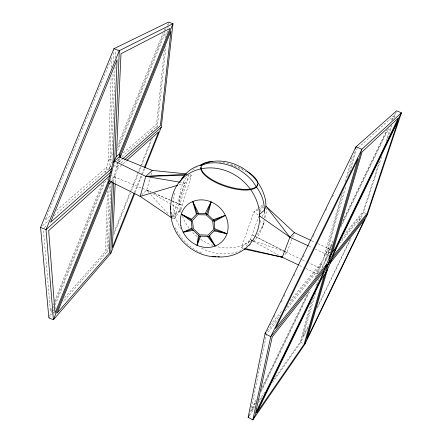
<?xml version="1.0" encoding="UTF-8"?>
<svg xmlns="http://www.w3.org/2000/svg" width="442" height="442" viewBox="0 0 442 442"><rect width="100%" height="100%" fill="white"/><g stroke="black" fill="none" stroke-linecap="round" stroke-linejoin="round"><path stroke-width="0.33" stroke-dasharray="2.21 1.66" d="M107.467 190.988L105.555 251.421L64.051 298.344M105.351 172.988L108.439 160.877L111.119 76.317M111.406 67.383L111.71 57.758L45.117 220.188L50.83 215.271M109.152 186.629L106.909 251.923L62.919 301.947M109.754 169.198L113.086 72.074M113.417 62.466L113.843 50.106M108.467 246.111L110.776 183.657M110.881 180.911L110.931 179.535M108.439 160.877L111.837 154.899L115.086 66.963M115.417 58.029L115.649 51.847L117.495 50.924M113.76 182.11L113.986 176.75M115.24 182.563L115.577 175.032L118.473 163.905M164.352 50.173L156.54 124.263L122.782 153.33M165.656 37.824L165.872 35.763M165.943 35.078L166.303 31.647M156.65 127.749L157.424 125.826L165.971 45.985M167.363 33.017L167.579 30.973M167.872 28.244L168.164 25.514M168.236 24.829L168.529 22.1M253.001 241.901C260.852 234.713 264.896 223.53 264.487 213.005M262.333 227.845L264.592 220.547M265.222 217.514L266.366 212.016L266.106 208.176M117.865 162.236L114.119 176.629L110.412 180.016M118.036 161.579L119.241 156.96M119.97 158.153L118.926 162.159L122.036 159.424M311.179 302.543L300.041 342.174L273.93 379.275M315.82 286.029L316.931 282.068M315.516 277.09L324.323 255.802L341.589 194.353M345.119 181.795L352.175 156.689M141.573 195.044L146.716 190.071L150.23 177.623M150.965 175.004L151.705 172.386M313.284 298.057L300.764 342.351L272.272 382.949M317.024 284.83L318.516 279.543M325.782 253.852L343.887 189.789M347.622 176.568L354.909 150.783M315.599 292.858L303.201 336.467L308.886 324.688M324.323 255.802L327.942 249.387L345.992 185.889M349.942 171.999L356.335 149.507L357.357 148.589M172.314 218.077L174.148 218.773L184.999 183.093L191.53 175.098L190.314 174.64M154.335 193.325L182.281 205.259L179.9 204.353L189.099 174.187M379.435 161.573L363.296 211.171L344.672 233.973M386.015 141.346L390.899 126.335M381.645 156.739L363.446 212.497L358.948 221.818M387.64 138.374L391.921 125.252M394.275 118.036L396.413 111.478M246.238 246.36L250.387 239.619L258.675 216.331M260.272 211.84L262.786 204.784L258.592 208.165M260.233 222.298L261.382 219.088M262.299 216.525L263.449 213.315M293.444 235.26L286.88 252.448L284.129 255.316M172.441 215.911L184.999 183.093L180.938 182.397M113.848 232.691L129.976 192.43M130.235 191.789L140.219 166.866M140.479 166.225L150.976 140.026M108.964 246.802L106.909 251.923L108.196 252.421M113.832 234.641L130.5 193.038M131.523 190.474L152.291 138.628M134.346 192.613L141.252 175.347M141.506 174.706L144.324 167.673M135.103 192.574L142.28 174.64M142.534 173.999L144.843 168.231M51.499 308.748L50.465 311.306L43.399 229.851M53.051 304.908L53.57 303.626M54.604 301.068L101.704 184.668M117.572 145.462L162.993 33.227M164.021 30.675L164.8 28.763M49.637 316.013L51.968 310.256M53.001 307.698L53.521 306.416M55.333 301.941L103.71 182.342M108.555 170.369L112.091 161.623M117.705 147.744L164.402 32.305M165.435 29.752L165.949 28.476M167.242 25.288L167.756 24.012M117.566 150.645L165.49 32.139M55.239 304.831L104.931 181.938L107.837 179.314M305.776 268.438L317.511 274.046L325.666 253.995L329.66 249.15L321.837 268.327M332.163 245.023L322.328 268.156M250.625 242.1L251.415 240.21A45.791 41.112 44.2 0 1 216.293 246.503M307.665 328.058L300.764 342.351L303.057 343.511M317.262 308.179L351.152 237.973M256.238 399.435L250.818 410.612L266.543 334.064L278.642 319.074M261.957 387.634L307.389 293.858M327.942 249.387L330.356 246.487L333.053 240.918M342.644 221.122L386.7 130.186M391.496 120.29L393.595 115.959L359.396 146.75M249.039 415.48L255.951 401.214M261.36 390.048L309.14 291.416M329.55 249.288L332.611 242.962M341.329 224.972L387.612 129.429M392.12 120.125L395.424 113.301M255.774 402.728L252.167 410.187L254.537 406.817M261.194 391.546L310.262 290.25M340.876 227.033L388.64 128.429M317.56 306.72L350.473 238.547M357.655 223.674L360.644 217.475L339.964 243.094M273.968 317.047L274.874 315.19M281.206 302.184L282.106 300.322M283.919 296.61L284.819 294.753M293.869 276.173L294.77 274.316M303.212 256.973L304.118 255.117M313.163 236.536L314.069 234.68M325.826 210.525L326.732 208.668M332.461 196.9L333.367 195.044M264.084 222.978L258.968 232.586L257.073 234.498M112.274 180.999L115.577 175.032M249.321 415.651L254.073 408.883M258.426 402.684L261.984 397.607M259.288 400.071L264.824 392.203M174.148 218.773L180.844 209.95L191.53 175.098L188.115 175.192M172.452 216.878L174.695 213.978L180.474 209.906C178.214 198.204 179.761 184.938 187.773 175.689M318.013 273.41L321.588 268.94L308.571 262.758M285.123 311.046L318.826 269.294M325.312 261.244L328.329 257.504M267.195 331.036L280.156 315.074M286.637 307.091L321.561 264.084M325.599 259.111L328.925 255.012M341.87 239.072L363.446 212.497L365.761 213.536M270.178 325.185L282.333 310.306M290.145 300.742L321.82 261.957M328.213 254.128L329.942 252.006M48.863 317.931L52.034 314.323M52.493 313.803L54.305 311.743M52.648 311.234L54.018 309.687M54.471 309.168L56.294 307.107M249.056 245.868L251.244 243.664M117.108 169.153L126.34 160.866M116.666 166.855L119.053 164.733M121.114 162.899L124.208 160.148M252.946 240.52L250.387 239.619L241.321 247.63L243.448 248.653M44.31 227.575L46.366 225.768M113.705 166.573L118.329 162.512M118.843 162.059L121.926 159.347M42.647 225.68L48.874 220.26M54.068 215.746L111.246 165.999M117.185 160.833L119.765 158.584M121.832 156.788L157.424 125.826M172.209 217.403L180.844 209.95L170.518 203.933M56.537 210.359L106.881 167.015M111.837 154.899L113.296 153.683M258.067 208.591L253.874 211.978L241.321 247.63L243.338 248.106M258.111 209.972L253.874 211.978L258.377 215.132M258.714 209.69L263.554 207.403M150.728 131.655L153.197 130.617M179.065 184.855L184.999 183.093M253.586 240.746L284.957 251.774M285.598 252.001L301.753 259.52M109.959 159.319L112.235 160.175M110.318 175.187L151.158 191.972M148.987 192.596L146.716 190.071L151.098 191.961M154.23 193.309L170.507 200.314M171.131 200.58L179.9 204.353M311.732 240.785L315.439 242.52M317.914 243.669L330.848 249.708M327.677 251.553L330.075 252.675M309.013 246.183L312.715 247.923M315.179 249.078L329.887 255.973M254.133 235.917L252.056 234.929L253.89 235.851M302.372 259.813L306.091 261.581M299.593 265.487L303.3 267.255M254.498 236.161L283.825 250.912M284.433 251.222L286.88 252.448L285.659 251.835M255.785 236.719L285.051 251.526M250.387 239.619L252.796 240.945M253.399 241.282L279.891 255.89M146.716 190.071L150.286 192.154M152.667 193.541L169.921 203.591M150.805 194.618L168.524 214.309M330.356 246.487L330.666 248.122M201.342 252.962A47.112 41.996 44.2 0 1 174.568 226.343M213.055 245.542A45.791 41.112 44.2 0 1 200.37 239.083M197.126 236.592A45.791 41.112 44.2 0 1 191.684 231.326M189.093 228.166A45.791 41.112 44.2 0 1 182.463 216.315M181.154 212.48A45.791 41.112 44.2 0 1 180.474 209.906M192.657 170.148A45.791 41.112 44.2 0 1 196.458 167.325M230.857 165.209A29.62 10.945 18.2 0 1 246.144 171.745M241.023 250.509A48.079 43.018 44.2 0 1 200.104 247.415M180.789 228.741A48.079 43.018 44.2 0 1 174.861 192.281M219.094 161.965A29.631 10.923 18.2 0 1 242.907 169.242"/><path stroke-width="0.66" d="M112.246 181.684L109.439 252.935L57.167 313.041L109.412 183.64L111.798 181.435M113.019 162.606L117.08 59.709L50.554 222.298L111.445 168.739L113.019 162.606L116.395 156.612L119.252 154.175L170.043 28.443L120.981 53.78L116.395 156.612M145.098 167.595L161.242 127.241L172.977 23.68L168.529 22.1L113.887 48.736L40.57 227.486L48.863 317.931L53.41 319.754L110.765 253.421L113.732 182.795M114.655 160.916L119.29 50.686L172.977 23.68L119.108 157.076M115.18 183.933L112.334 247.614L134.086 193.253M200.58 236.166L197.066 245.327L198.447 235.249M219.381 256.741C197.591 258.266 176.993 242.216 171.816 221.232C168.546 205.629 171.413 187.96 184.016 177.137A47.112 41.996 44.2 0 1 228.282 171.629A47.112 41.996 44.2 0 1 258.924 208.486C261.802 223.464 256.758 239.691 244.509 249.166A47.112 41.996 44.2 0 1 217.934 256.935M248.139 417.342L265.034 333.699L356.031 146.821L396.629 110.82L401.43 112.765L367.495 214.309L304.776 344.379L252.83 419.9L248.139 417.342L248.736 416.104M197.066 245.327L199.381 236.127L192.115 229.276L191.176 219.867L197.171 213.342L206.663 213.591L214.033 220.53L214.889 230.033L208.79 236.464L199.381 236.127M109.588 175.91L48.681 230.586L55.029 313.129L108.041 181.911L111.445 168.739M171.496 215.945L171.7 217.84L140.169 196.397L109.373 180.966L114.517 161.037L119.241 156.96L152.263 170.419L186.369 173.905M120.147 157.485L170.949 31.172L160.391 125.688L122.556 158.971M207.784 214.641L211.116 201.911L205.176 213.552M355.473 148.805L356.031 146.821L361.854 149.291L401.43 112.765L252.83 419.9L270.775 336.622L361.854 149.291L304.776 344.379M324.025 275.714L304.09 344.224L256.835 412.717L321.605 278.836C328.406 270.576 331.041 259.924 335.395 250.327L398.22 120.456L367.379 212.994L332.92 256.332M329.163 258.078L358.142 158.501L275.454 328.605L326.644 264.233L329.163 258.078L332.765 251.642L335.135 248.713L398.413 117.926L362.086 151.954L332.765 251.642M327.583 269.3L307.234 338.495L364.711 219.304L329.997 263.449M202.795 164.093L202.591 164.755A36.156 32.388 46 0 0 183.623 176.562L181.574 178.9M206.248 214.884L197.834 214.663L192.513 220.442L193.342 228.79L199.79 234.862L208.132 235.161L213.536 229.453L212.773 221.033L206.248 214.884L211.116 201.911M264.487 213.005L264.305 210.32A36.31 32.68 43.3 0 0 256.393 186.994L256.625 186.336M244.509 249.166L282.3 257.222L289.897 237.221L294.416 232.713L311.113 240.498M144.324 167.673L158.65 131.86L126.854 160.407M110.765 253.421L134.849 193.215M323.621 271.57L272.211 336.948L255.542 413.171L321.185 277.504L326.644 264.233M180.386 181.27L183.623 176.562M367.495 214.309L270.775 336.622L265.034 333.699L265.896 332.633M152.263 170.419L145.766 176.369L140.169 196.397L177.75 185.248M109.373 180.966L53.41 319.754L46.04 229.613L119.29 50.686L113.887 48.736M111.931 171.06L46.04 229.613L40.57 227.486M124.727 159.689L161.242 127.241M259.344 214.42L264.305 210.32L265.979 206.259L265.587 200.469A45.791 41.112 44.2 0 0 206.779 162.634M214.132 221.613L225.398 215.359L213.199 219.74M193.204 230.31L183.17 232.232L191.994 228.083M225.398 215.359L212.773 221.033M183.17 232.232L192.115 229.276M203.215 164.584L208.232 163.192A48.079 43.018 44.2 0 1 252.912 181.612L256.393 186.994M186.347 174.325L145.766 176.369L114.517 161.037M184.701 175.286L145.766 176.369L180.264 182.281M214.038 230.928L226.956 233.746L214.768 228.718M244.68 248.415L282.3 257.222L298.361 264.896M214.889 230.033L226.956 233.746M259.504 215.923L289.897 237.221L308.4 245.896M191.309 221.182L181.297 214.188L191.745 219.249M281.095 256.559L282.3 257.222M181.297 214.188L191.176 219.867M294.416 232.713L265.979 206.259L289.897 237.221M108.041 181.911L109.412 183.64M207.58 236.42L215.11 246.05L209.475 235.735M208.79 236.464L215.11 246.05M119.252 154.175L120.495 156.148M196.441 214.138L192.762 201.53L198.591 213.381M192.762 201.53L197.171 213.342M321.185 277.504L321.605 278.836M335.135 248.713L335.395 250.327M170.468 206.436L170.811 209.613M171.087 212.154L171.292 214.05M215.9 256.785A47.112 41.996 44.2 0 1 212.541 256.332M200.022 165.275A45.791 41.112 44.2 0 1 205.513 163.021M257.526 184.358A29.62 10.945 18.2 0 1 227.586 187.126A29.62 10.945 18.2 0 1 200.966 167.209M201.718 165.651A29.62 10.945 18.2 0 1 204.668 163.551M206.508 162.943A29.62 10.945 18.2 0 1 208.254 162.579M246.94 171.435A29.631 10.923 18.2 0 1 250.111 189.104A29.631 10.923 18.2 0 1 208.337 177.22A29.631 10.923 18.2 0 1 212.326 161.59M180.861 225.718A25.288 22.315 44.2 0 0 220.227 243.199A25.288 22.315 44.2 0 0 211.58 202.11A25.288 22.315 44.2 0 0 180.861 225.718"/></g></svg>
